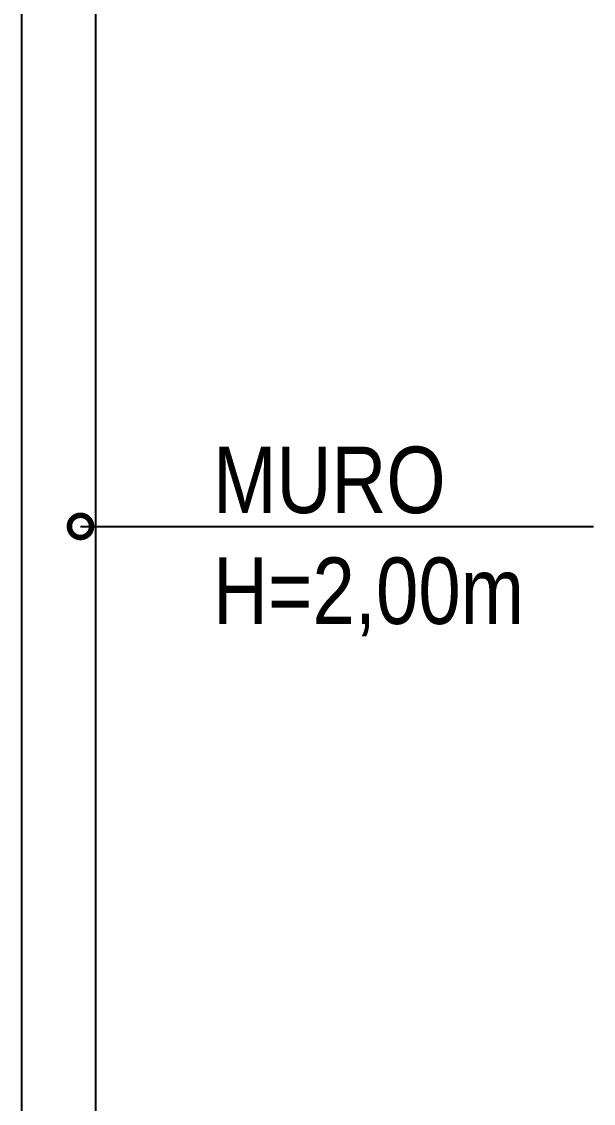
# Model space of a CAD drawing. Header units: inches. Extents: x 44782 to 44933, y 6798 to 6838.
# Drawn here: x 44830.455 to 44831.616, y 6817.024 to 6819.22 of the extents above; entities that cross this region are included whole.
import ezdxf
from ezdxf import colors
from ezdxf.entities.mleader import LeaderData, LeaderLine
from ezdxf.math import Vec2, Vec3

# ---------------------------------------------------------------- set-up
doc = ezdxf.new("R2010")
doc.units = ezdxf.units.IN
doc.header["$MEASUREMENT"] = 0
doc.layers.add('at_Entity', color=7, linetype='Continuous', lineweight=9)
doc.layers.add('MURO', color=2, linetype='Continuous')
doc.layers.add('PONTO DENTISTA', color=7, linetype='Continuous')
doc.styles.add('ARIAL', font='ARIALN.TTF', dxfattribs={"height": 0.18})

# ---------------------------------------------------------------- blocks, each defined once
blk = doc.blocks.new('_DotSmall')
at = {"color": 0, "linetype": 'ByBlock', "const_width": 0.5}
blk.add_lwpolyline([(-0.0625, 0, 1), (0.0625, 0, 1)], format="xyb", close=True, dxfattribs=at)

msp = doc.modelspace()

# ---------------------------------------------------------------- linework, layer by layer
at = {"layer": 'at_Entity', "color": 0}
msp.add_line((44830.7431, 6818.1953), (44831.3758, 6818.1953), dxfattribs=at)
at = {"layer": 'MURO'}
for p, q in [((44830.6055, 6836.3787), (44830.6055, 6803.6368)), ((44830.4553, 6836.2284), (44830.4553, 6803.6368))]:
    msp.add_line(p, q, dxfattribs=at)

# ---------------------------------------------------------------- leaders
at = {"layer": 'PONTO DENTISTA'}
ml = msp.add_multileader_mtext('Standard', dxfattribs=at)
ml.set_content('MURO\\PH=2,00m', color=256, style='ARIAL')
ml.set_leader_properties()
ml.set_arrow_properties(name='DOTSMALL')
ml.build(insert=Vec2(0, 0))
ml.multileader.update_dxf_attribs({"text_left_attachment_type": 6, "text_right_attachment_type": 6, "dogleg_length": 0.05, "arrow_head_size": 0.09, "scale": 0.75})
ctx = ml.context
ctx.base_point, ctx.scale, ctx.char_height, ctx.arrow_head_size, ctx.landing_gap_size, ctx.plane_origin = Vec3(44830.769, 6818.1953), 0.75, 0.135, 0.09, 0.075, Vec3(44830.5748, 6818.1953)
ctx.left_attachment, ctx.right_attachment = 6, 6
notes = []
notes.append((ctx, [(0, (1, 1, 0), (44830.7315, 6818.1953), (1, 0), 0.0375, [(0, [(44830.5748, 6818.1953)], 0, [])])]))
ctx.mtext.insert, ctx.mtext.flow_direction = Vec3(44830.844, 6818.3573), 5
for ctx, leaders in notes:
    for number, flags, end, landing, length, lines in leaders:
        leader = LeaderData()
        leader.index, (leader.has_last_leader_line, leader.has_dogleg_vector, leader.attachment_direction) = number, flags
        leader.last_leader_point, leader.dogleg_vector, leader.dogleg_length = Vec3(end), Vec3(landing), length
        for number, points, colour, breaks in lines:
            line = LeaderLine()
            line.index, line.vertices, line.color, line.breaks = number, Vec3.list(points), colors.encode_raw_color(colour), breaks
            leader.lines.append(line)
        ctx.leaders.append(leader)

doc.saveas('drawing.dxf')
